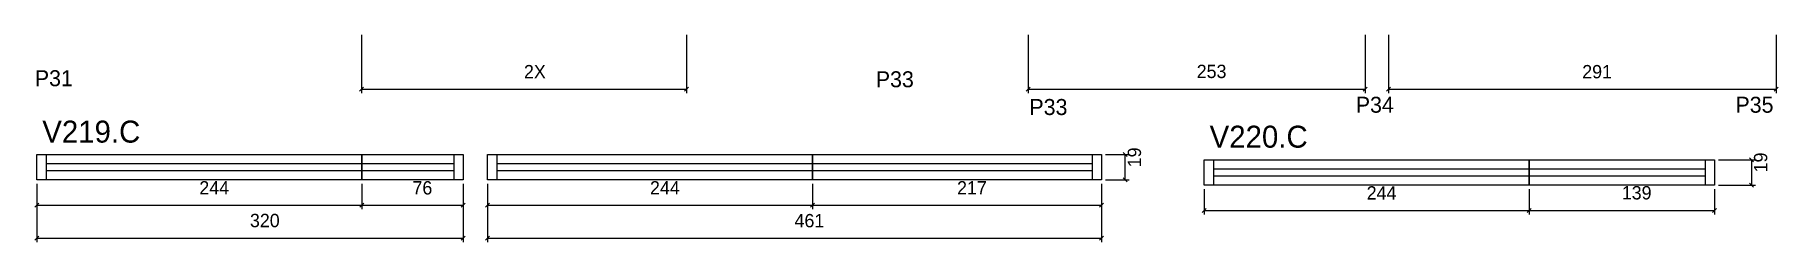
# Model space of a CAD drawing. Header units: metres. Extents: x 1679 to 2988, y 16199 to 16354.
import ezdxf

# ---------------------------------------------------------------- set-up
doc = ezdxf.new("R2010")
doc.units = ezdxf.units.M
for name, color, linetype in [('5', 7, 'Continuous'), ('COTA', 7, 'Continuous'), ('NOMENCLATURA', 7, 'Continuous'), ('Painéis', 7, 'Continuous'), ('SARR_2.2x7', 7, 'Continuous')]:
    doc.layers.add(name, color=color, linetype=linetype)

msp = doc.modelspace()

# ---------------------------------------------------------------- linework, layer by layer
at = {"layer": 'COTA', "color": 4, "lineweight": 25}
for p, q in [((1924.2, 16354.4), (1924.2, 16310.7)), ((2168.2, 16354.4), (2168.2, 16310.7)), ((2424.7, 16354.4), (2424.7, 16310.7)), ((2677.7, 16354.4), (2677.7, 16310.7)), ((2695.1, 16354.4), (2695.1, 16310.7)), ((2986.1, 16354.4), (2986.1, 16310.7)), ((1924.2, 16313.7), (2168.2, 16313.7)), ((2424.7, 16313.7), (2677.7, 16313.7)), ((2695.1, 16313.7), (2986.1, 16313.7)), ((1680.5, 16242.6), (1680.5, 16223.6)), ((1680.5, 16242.6), (1680.5, 16199)), ((1924.5, 16242.6), (1924.5, 16223.6)), ((1924.5, 16242.6), (1924.5, 16223.6)), ((2000.5, 16242.6), (2000.5, 16223.6)), ((2000.5, 16242.6), (2000.5, 16199)), ((2018.8, 16242.6), (2018.8, 16223.6)), ((2018.8, 16242.6), (2018.8, 16199)), ((2262.8, 16242.6), (2262.8, 16223.6)), ((2262.8, 16242.6), (2262.8, 16223.6)), ((2479.8, 16242.6), (2479.8, 16223.6)), ((2479.8, 16242.6), (2479.8, 16199)), ((2556.8, 16238.8), (2556.8, 16219.8)), ((2800.8, 16238.8), (2800.8, 16219.8)), ((2800.8, 16238.8), (2800.8, 16219.8)), ((2939.8, 16238.8), (2939.8, 16219.8)), ((1680.5, 16226.6), (1924.5, 16226.6)), ((1924.5, 16226.6), (2000.5, 16226.6)), ((2018.8, 16226.6), (2262.8, 16226.6)), ((2262.8, 16226.6), (2479.8, 16226.6)), ((2556.8, 16222.8), (2800.8, 16222.8)), ((2800.8, 16222.8), (2939.8, 16222.8)), ((1680.5, 16202), (2000.5, 16202)), ((2018.8, 16202), (2479.8, 16202))]:
    msp.add_line(p, q, dxfattribs=at)
at = {"layer": 'COTA', "color": 0, "lineweight": 25}
for p, q in [((1925.7, 16315.2), (1922.7, 16312.2)), ((2166.7, 16312.2), (2169.7, 16315.2)), ((2426.2, 16315.2), (2423.2, 16312.2)), ((2676.2, 16312.2), (2679.2, 16315.2)), ((2696.6, 16315.2), (2693.6, 16312.2)), ((2984.6, 16312.2), (2987.6, 16315.2)), ((1682, 16228.1), (1679, 16225.1)), ((1923, 16225.1), (1926, 16228.1)), ((1926, 16228.1), (1923, 16225.1)), ((1999, 16225.1), (2002, 16228.1)), ((2020.3, 16228.1), (2017.3, 16225.1)), ((2261.3, 16225.1), (2264.3, 16228.1)), ((2264.3, 16228.1), (2261.3, 16225.1)), ((2478.3, 16225.1), (2481.3, 16228.1)), ((2558.3, 16224.3), (2555.3, 16221.3)), ((2799.3, 16221.3), (2802.3, 16224.3)), ((2802.3, 16224.3), (2799.3, 16221.3)), ((2938.3, 16221.3), (2941.3, 16224.3)), ((1682, 16203.5), (1679, 16200.5)), ((1999, 16200.5), (2002, 16203.5)), ((2020.3, 16203.5), (2017.3, 16200.5)), ((2478.3, 16200.5), (2481.3, 16203.5))]:
    msp.add_line(p, q, dxfattribs=at)
at = {"layer": 'Painéis', "color": 0, "lineweight": 25}
for p, q in [((2499, 16263.1), (2496, 16266.1)), ((2969.1, 16259.3), (2966.1, 16262.3)), ((2496, 16247.1), (2499, 16244.1)), ((2966.1, 16243.3), (2969.1, 16240.3))]:
    msp.add_line(p, q, dxfattribs=at)
at = {"layer": 'Painéis', "color": 4, "lineweight": 25}
for p, q in [((2482.8, 16264.6), (2500.5, 16264.6)), ((2497.5, 16245.6), (2497.5, 16264.6)), ((2942.8, 16260.8), (2970.6, 16260.8)), ((2967.6, 16260.8), (2967.6, 16241.8)), ((2482.8, 16245.6), (2500.5, 16245.6)), ((2942.8, 16241.8), (2970.6, 16241.8))]:
    msp.add_line(p, q, dxfattribs=at)
at = {"layer": 'Painéis', "color": 200, "lineweight": 25}
for points in [[(1924.5, 16245.6), (1680.5, 16245.6), (1680.5, 16264.6), (1924.5, 16264.6)], [(1924.5, 16264.6), (2000.5, 16264.6), (2000.5, 16245.6), (1924.5, 16245.6)], [(2262.8, 16245.6), (2018.8, 16245.6), (2018.8, 16264.6), (2262.8, 16264.6)], [(2262.8, 16264.6), (2479.8, 16264.6), (2479.8, 16245.6), (2262.8, 16245.6)], [(2800.8, 16241.8), (2556.8, 16241.8), (2556.8, 16260.8), (2800.8, 16260.8)], [(2800.8, 16260.8), (2939.8, 16260.8), (2939.8, 16241.8), (2800.8, 16241.8)]]:
    msp.add_lwpolyline(points, close=True, dxfattribs=at)
at = {"layer": 'SARR_2.2x7', "color": 40, "lineweight": 25}
for p, q in [((1687.5, 16264.6), (1687.5, 16245.6)), ((1924.5, 16257.6), (1687.5, 16257.6)), ((1993.5, 16257.6), (1924.5, 16257.6)), ((1993.5, 16264.6), (1993.5, 16245.6)), ((2025.8, 16264.6), (2025.8, 16245.6)), ((2262.8, 16257.6), (2025.8, 16257.6)), ((2472.8, 16257.6), (2262.8, 16257.6)), ((2472.8, 16264.6), (2472.8, 16245.6)), ((2563.8, 16260.8), (2563.8, 16241.8)), ((2800.8, 16253.8), (2563.8, 16253.8)), ((2932.8, 16253.8), (2800.8, 16253.8)), ((2932.8, 16260.8), (2932.8, 16241.8)), ((1687.5, 16252.6), (1924.5, 16252.6)), ((1924.5, 16252.6), (1993.5, 16252.6)), ((2025.8, 16252.6), (2262.8, 16252.6)), ((2262.8, 16252.6), (2472.8, 16252.6)), ((2563.8, 16248.8), (2800.8, 16248.8)), ((2800.8, 16248.8), (2932.8, 16248.8))]:
    msp.add_line(p, q, dxfattribs=at)

# ---------------------------------------------------------------- texts
at = {"layer": '5', "color": 5, "lineweight": 25}
for s, p in [('P31', (1679, 16315.9)), ('P33', (2310.3, 16315.1)), ('P33', (2425.6, 16294.3)), ('P34', (2670.6, 16296)), ('P35', (2955.6, 16296))]:
    msp.add_text(s, height=12, rotation=360, dxfattribs=at).set_placement(p)
at = {"layer": 'COTA', "color": 240, "lineweight": 25}
for s, p in [('2X', (2046.2, 16321.8)), ('253', (2551.2, 16322)), ('291', (2840.6, 16321.8)), ('244', (1802.5, 16234.7)), ('76', (1962.5, 16234.7)), ('244', (2140.8, 16234.7)), ('217', (2371.3, 16234.7)), ('244', (2678.8, 16230.9)), ('139', (2870.3, 16231)), ('320', (1840.5, 16210.2)), ('461', (2249.3, 16210.1))]:
    msp.add_text(s, height=10, dxfattribs=at).set_placement(p)
at = {"layer": 'NOMENCLATURA', "color": 7, "lineweight": 25}
for s, p in [('V219.C', (1684.6, 16273.6)), ('V220.C', (2560.9, 16269.8))]:
    msp.add_text(s, height=16.5, dxfattribs=at).set_placement(p)
at = {"layer": 'Painéis', "color": 240, "lineweight": 25}
for p in [(2509.4, 16255.1), (2979.5, 16251.3)]:
    msp.add_text('19', height=10, rotation=90, dxfattribs=at).set_placement(p)

doc.saveas('drawing.dxf')
